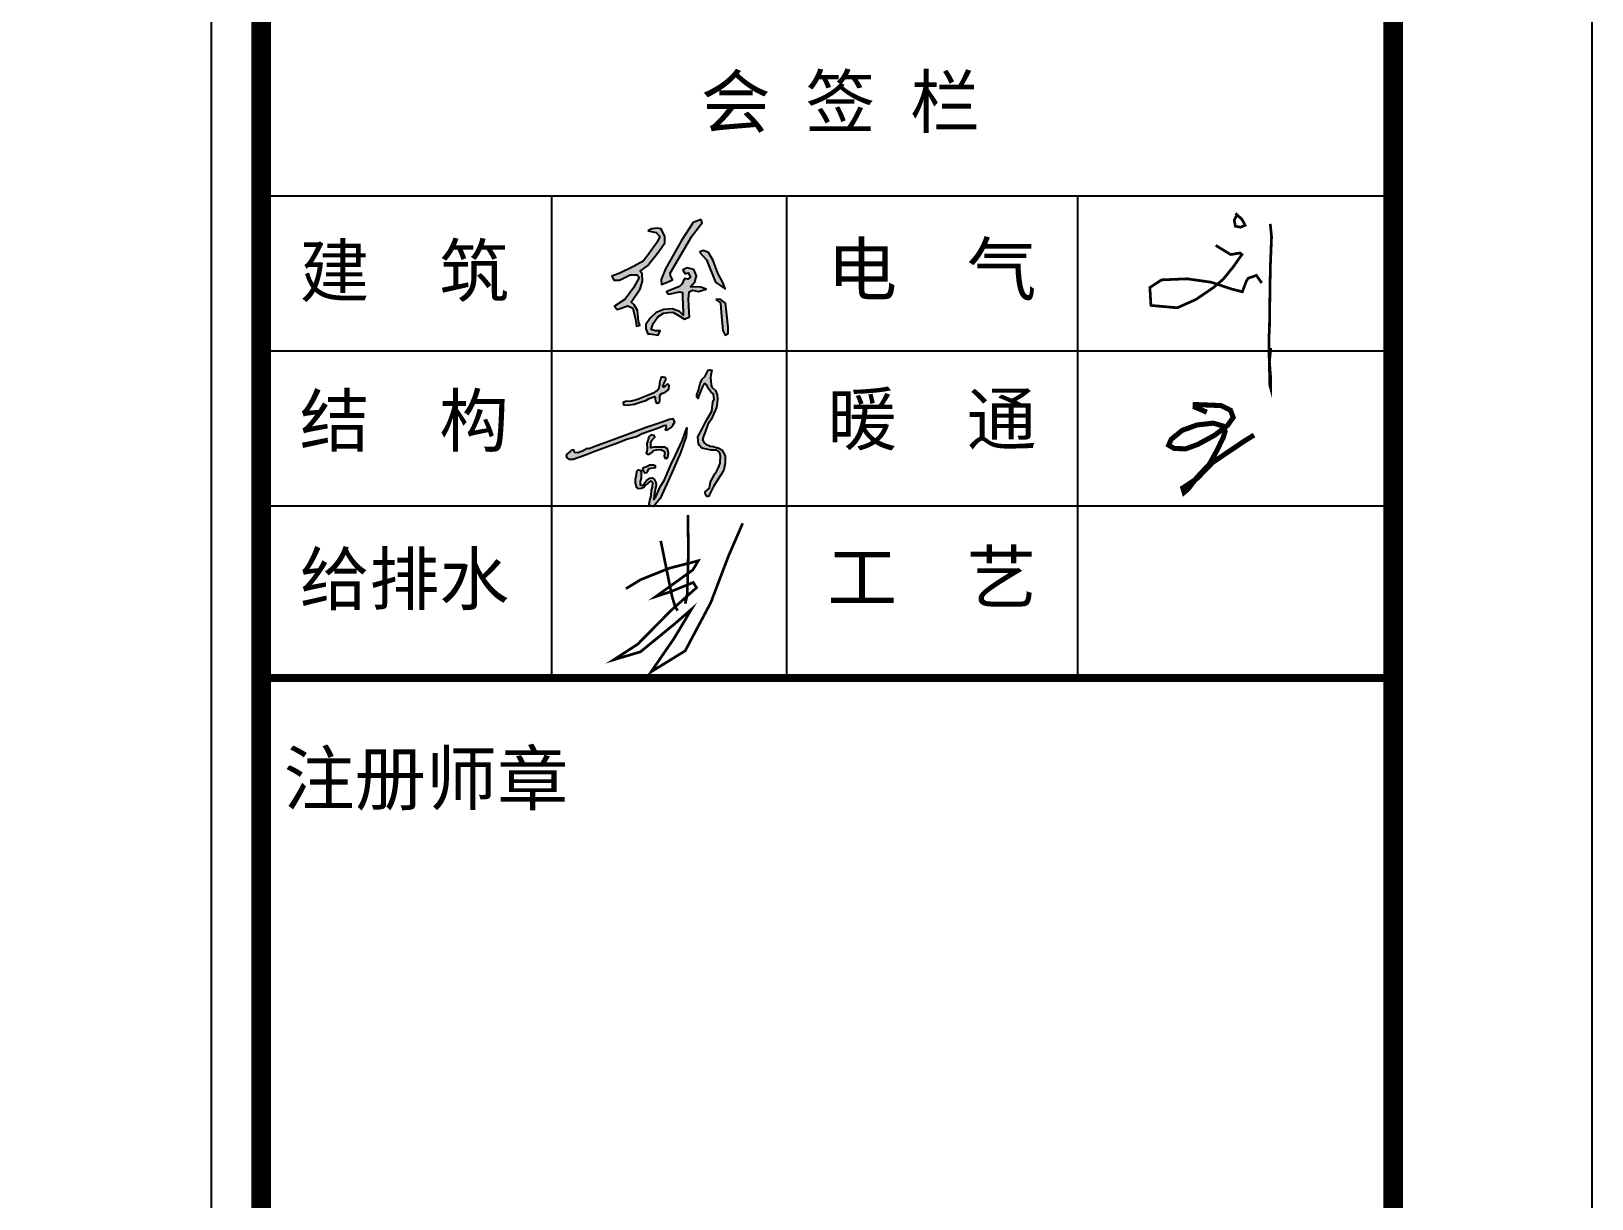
# Model space of a CAD drawing. Extents: x 185245 to 2166646, y -19957 to 815000.
# Drawn here: x 2014540 to 2022398, y 680548 to 686426 of the extents above; entities that cross this region are included whole.
import ezdxf

# ---------------------------------------------------------------- set-up
doc = ezdxf.new("R2010")
doc.units = 0
doc.header["$LTSCALE"] = 1000
doc.header["$MEASUREMENT"] = 0
doc.layers.add('图框', color=4, linetype='Continuous')
doc.styles.add('STYLE-黑体', font='simhei.ttf')
doc.styles.add('黑体', font='simhei.ttf')

msp = doc.modelspace()

# ---------------------------------------------------------------- hatches: boundary and pattern name
h = msp.add_hatch(color=256)
h.paths.add_polyline_path([(2017987.1, 685075.2), (2018010.8, 685058.4), (2018014.6, 685010.3), (2018023, 684920), (2018034.4, 684895.9), (2018050.2, 684904.6), (2018050.2, 684935.3), (2018043.6, 684998.8), (2018035.7, 685057), (2018009.9, 685077.6)])
h.paths.add_polyline_path([(2017905.8, 685313.1), (2017940.7, 685275.4), (2017986, 685162.5), (2018033.7, 685128.4), (2018022.6, 685160.1), (2017997.9, 685207.4), (2017973.3, 685272.2), (2017951.1, 685311.1), (2017923.3, 685321.8)])
h.paths.add_polyline_path([(2017833, 685205), (2017848.9, 685209.8), (2017859.2, 685188.3), (2017847.3, 685178), (2017832.2, 685180.8), (2017821.9, 685164.9), (2017818.7, 685154.2), (2017805.2, 685141.1), (2017750, 685118.9), (2017738.9, 685113.3), (2017748.8, 685102.6), (2017806, 685113.3), (2017820.3, 685110.1), (2017819.5, 685089.1), (2017822.7, 685012.3), (2017822.3, 684996.4), (2017804, 685014.7), (2017767.1, 685028.9), (2017726.2, 685024.2), (2017687.6, 685010.3), (2017656.7, 684980.5), (2017634.4, 684949.6), (2017635.2, 684927.3), (2017644.7, 684902.7), (2017657.5, 684902.7), (2017696.8, 684896.4), (2017707.5, 684917.4), (2017682.5, 684917.4), (2017662.6, 684925), (2017672.1, 684955.1), (2017695.2, 684987.7), (2017724.2, 685005.9), (2017747.6, 685009.5), (2017771, 685010.7), (2017802.4, 684992.8), (2017829.4, 684976.6), (2017855.6, 684988.1), (2017853.7, 685009.1), (2017850.1, 685077.8), (2017852.5, 685113.5), (2017870.4, 685122.4), (2017900.6, 685116.1), (2017938.3, 685128), (2017912.5, 685137.9), (2017860.5, 685139.5), (2017881.9, 685164.5), (2017890.6, 685194.7), (2017877.5, 685226.4), (2017843, 685234.8), (2017821.9, 685224.4)])
h.paths.add_polyline_path([(2017913.1, 685477.6), (2017872.6, 685463.4), (2017813.9, 685371.9), (2017733.4, 685230.5), (2017712.6, 685176.4), (2017714.6, 685151.1), (2017751.1, 685166.3), (2017768.5, 685173.5), (2017758.7, 685195.6), (2017758.2, 685207.8), (2017866.6, 685394.2), (2017905, 685444.3), (2017918.9, 685460.9)])
h.paths.add_polyline_path([(2017645.6, 685420.7), (2017686.4, 685412.6), (2017704.8, 685393.1), (2017692.8, 685364.6), (2017644.6, 685298.1), (2017622.3, 685268.9), (2017572.6, 685242), (2017503.6, 685208.1), (2017463.9, 685192.9), (2017474.4, 685173), (2017501.9, 685173), (2017555.7, 685199.3), (2017590.8, 685199.3), (2017601, 685186.7), (2017573.2, 685134.7), (2017530.8, 685076.6), (2017477.6, 685042.4), (2017490.1, 685025.1), (2017543.8, 685044), (2017570, 685031.9), (2017582.9, 684974), (2017588.6, 684941.4), (2017604.3, 684945.4), (2017598.7, 684964.8), (2017593.8, 685019.6), (2017575.7, 685049), (2017562, 685061.9), (2017606, 685129.5), (2017618.9, 685168.2), (2017616, 685204.1), (2017606.4, 685217.4), (2017643.9, 685245.6), (2017701.2, 685316.8), (2017731.5, 685360.3), (2017731.5, 685392.6), (2017712.1, 685430.9), (2017693.9, 685434.5), (2017666.1, 685431.3)])
msp.add_hatch(color=256).paths.add_polyline_path([(2017928, 684352.9), (2017920, 684368.2), (2017924.7, 684386.9), (2017934.7, 684412.8), (2017947.3, 684446.1), (2017964.7, 684471.4), (2017990.7, 684531.8), (2017994.9, 684554.9), (2017995.4, 684574.8), (2017994.5, 684596), (2017986.4, 684617.2), (2017968, 684633.3), (2017964.7, 684644.1), (2017962.4, 684665.9), (2017960.9, 684681.4), (2017962.8, 684694.6), (2017967.5, 684719.2), (2017960.5, 684721.1), (2017948.2, 684718.7), (2017933.5, 684689.9), (2017919.4, 684674.4), (2017908.5, 684651.7), (2017900.5, 684618.2), (2017892.4, 684595.1), (2017892.4, 684583.3), (2017899.1, 684576.2), (2017900.5, 684586.1), (2017910.9, 684612.5), (2017917.5, 684629.5), (2017927.4, 684648.9), (2017933.2, 684651.7), (2017939.8, 684646.2), (2017953.4, 684622.9), (2017962, 684610.3), (2017976.1, 684598.7), (2017979.7, 684573.9), (2017973.1, 684558.8), (2017968.1, 684512.8), (2017937.4, 684461.7), (2017918.4, 684423.8), (2017896.9, 684383.7), (2017900.5, 684348.3), (2017905.7, 684339.6), (2017916.8, 684326.2), (2017963.7, 684317.5), (2017992.2, 684316.4), (2018005.5, 684306.5), (2018011.3, 684290.3), (2018009, 684252), (2018000.9, 684228.8), (2017993.3, 684213.2), (2017981.7, 684197.5), (2017960.8, 684157), (2017955.6, 684125.7), (2017933, 684107.7), (2017935.9, 684092.6), (2017942.9, 684082.8), (2017949.8, 684082.8), (2017957.9, 684097.3), (2017975.4, 684134.4), (2017991.8, 684160.6), (2018014, 684194.7), (2018027.4, 684217.3), (2018034.3, 684253.7), (2018034.3, 684287.8), (2018017.3, 684318.3), (2018003.3, 684327), (2017974, 684335), (2017958.7, 684336.3), (2017938, 684346.9)])
h = msp.add_hatch(color=256)
h.paths.add_polyline_path([(2017373.1, 684310), (2017418.4, 684326.2), (2017497.9, 684354.9), (2017538.4, 684372.8), (2017587.8, 684385.9), (2017615.8, 684400.8), (2017649.8, 684412.1), (2017670.6, 684419.8), (2017707.7, 684433.1), (2017725.7, 684440.2), (2017735.7, 684442.3), (2017737.3, 684431.4), (2017732.8, 684420.6), (2017741.9, 684418.1), (2017747.4, 684420.2), (2017762.8, 684431), (2017771.6, 684442.7), (2017780.8, 684459.4), (2017772.8, 684474), (2017754.5, 684471.1), (2017713.1, 684456.5), (2017636.3, 684430.6), (2017542.6, 684395.9), (2017483.8, 684373.3), (2017397.2, 684341.3), (2017347.3, 684323), (2017340.3, 684324.5), (2017315.7, 684311.2), (2017299.1, 684307.4), (2017295.5, 684304.1), (2017275.7, 684304.2), (2017274, 684313.1), (2017270.3, 684319.2), (2017259.9, 684315.7), (2017254.5, 684310.5), (2017237.5, 684297.1), (2017234.7, 684289.1), (2017237.3, 684278.3), (2017246.7, 684271.9), (2017269.6, 684271.9), (2017331.2, 684292.4)])
h.paths.add_polyline_path([(2017710.3, 684599.3), (2017718.6, 684603.2), (2017730, 684606.5), (2017738.2, 684612.2), (2017744.8, 684616.4), (2017747.2, 684622.3), (2017751.6, 684627.8), (2017752.9, 684639.9), (2017745.7, 684649.8), (2017738.6, 684646.3), (2017731.8, 684638.4), (2017724.5, 684633.5), (2017720.4, 684642.1), (2017723.9, 684647.1), (2017727.8, 684654.7), (2017732.6, 684663.4), (2017735.2, 684670.8), (2017735.2, 684678.2), (2017733, 684683.4), (2017721.5, 684684.7), (2017713.9, 684683.8), (2017711.3, 684679.7), (2017708.7, 684672.5), (2017705.8, 684665.6), (2017704.7, 684654.9), (2017703.2, 684646.2), (2017699.7, 684632.8), (2017698, 684623.2), (2017692.1, 684615.4), (2017684.5, 684612.5), (2017671.7, 684603.8), (2017643.2, 684591.7), (2017618.3, 684582.7), (2017602.8, 684575.7), (2017587.5, 684569.5), (2017561.7, 684563.8), (2017533.1, 684561.8), (2017521.7, 684557.3), (2017523.3, 684545.4), (2017541.3, 684543.4), (2017577.2, 684549.1), (2017606, 684558.9), (2017634.8, 684567.4), (2017652.5, 684577.2), (2017669.9, 684583.8), (2017678.6, 684587.4), (2017682.4, 684583.6), (2017681.5, 684574.6), (2017683.3, 684563.3), (2017688.3, 684555), (2017694.3, 684553.8), (2017702.1, 684557.3), (2017705.2, 684564.2), (2017705.2, 684578), (2017705.6, 684590.5)])
h.paths.add_polyline_path([(2017660.5, 684328.4), (2017659.7, 684341.3), (2017659.4, 684358.3), (2017666.8, 684369), (2017679.8, 684382), (2017677.8, 684391.2), (2017661.9, 684393.5), (2017651, 684384.3), (2017644.4, 684365.7), (2017639.8, 684349.7), (2017641, 684324.9), (2017639.4, 684311.8), (2017637.4, 684301.5), (2017644.5, 684296.7), (2017653.8, 684296.7), (2017665.3, 684305.7), (2017674, 684315), (2017689.1, 684318.8), (2017710.2, 684319.5), (2017717.9, 684317.2), (2017726.9, 684312.1), (2017730.7, 684300.6), (2017727.9, 684288.1), (2017730.7, 684276.2), (2017737.2, 684275.3), (2017745.2, 684280.4), (2017748.7, 684301.2), (2017743.9, 684323.9), (2017729.5, 684332.6), (2017704.5, 684332.3), (2017674, 684331)], flags=17)
h.paths.add_polyline_path([(2017650.3, 684222.2), (2017659.8, 684225), (2017682.2, 684227.7), (2017682.7, 684239.1), (2017673.2, 684242.1), (2017655.6, 684242.4), (2017647.8, 684239.1), (2017634.9, 684232.7), (2017623.7, 684229.4), (2017620.4, 684220), (2017624.2, 684207.5), (2017630.1, 684201.1), (2017639.4, 684201.8), (2017641.9, 684209.3)], flags=17)
h.paths.add_polyline_path([(2017606, 684159.2), (2017611.8, 684176.2), (2017611.8, 684199), (2017609.1, 684214.6), (2017597.1, 684218.2), (2017590.4, 684211), (2017587.7, 684192.7), (2017582.8, 684171.3), (2017582.8, 684149.9), (2017590.2, 684129.4), (2017595.1, 684122.6), (2017612.3, 684123.9), (2017624.6, 684129.4), (2017634.5, 684142.9), (2017644.3, 684149.7), (2017651.7, 684155.2), (2017660.3, 684162.6), (2017670.8, 684152.8), (2017668.9, 684130), (2017662.8, 684114.6), (2017661.6, 684087.6), (2017656, 684063), (2017651.7, 684047), (2017656.6, 684034.1), (2017669.6, 684032.9), (2017683.7, 684045.2), (2017707.1, 684073.5), (2017731.7, 684128.8), (2017764, 684199.5), (2017809.3, 684304.1), (2017837.3, 684385), (2017842.1, 684429.6), (2017820.5, 684366.9), (2017785, 684291.8), (2017760.1, 684243.3), (2017727.2, 684163.5), (2017709.7, 684134.8), (2017688.4, 684090.3), (2017675.4, 684069.1), (2017676.6, 684088.3), (2017681.3, 684117.8), (2017687.2, 684138.3), (2017685.2, 684154), (2017677.4, 684171.3), (2017667.2, 684178), (2017655.6, 684176.2), (2017638.2, 684164.6), (2017630.1, 684153), (2017618.5, 684138.7), (2017607.3, 684141.8)])

# ---------------------------------------------------------------- linework, layer by layer
at = {"color": 0}
msp.add_line((2015446.8, 698144.4, 0), (2015446.8, 663347.7, 0), dxfattribs=at)
at = {"color": 3, "elevation": 0}
msp.add_lwpolyline([(1962998, 660962.7), (1962998, 702962.7), (2022398, 702962.7), (2022398, 660962.7)], close=True, dxfattribs=at)
at = {"const_width": 100, "elevation": 0}
msp.add_lwpolyline([(1965498, 661962.7), (2021398, 661962.7), (2021398, 701962.7), (1965498, 701962.7)], close=True, dxfattribs=at)
at = {"elevation": 0}
for points, const_width in [([(2020604.3, 685508.9), (2020637.5, 685477.8), (2020652.6, 685448.9), (2020629, 685439.2), (2020603.2, 685444.6), (2020597.8, 685474.6), (2020609.6, 685497.1)], 13.7), ([(2020779.1, 685456.1), (2020785.6, 685390.7), (2020780.2, 685256.7), (2020778.1, 685161.2), (2020775.1, 684933.4), (2020772.1, 684875.4), (2020772.8, 684791.8), (2020780.4, 684690.2), (2020780.4, 684631.4), (2020775.8, 684648), (2020775.1, 684764.7), (2020781.9, 684831.7)], 13.7), ([(2020504.4, 685347.8), (2020579.6, 685301.7), (2020626.8, 685309.2), (2020636.4, 685301.7), (2020593.5, 685240.6), (2020543.1, 685178.4), (2020494.8, 685136.6), (2020404.7, 685075.5), (2020311.3, 685033.6), (2020178.3, 685045.4), (2020172.9, 685135.5), (2020231.9, 685174.1), (2020360.7, 685179.5), (2020480.8, 685162.3), (2020583.9, 685128), (2020638.6, 685114.1), (2020659, 685168.7), (2020668.6, 685182.7), (2020709.4, 685196.6), (2020736.2, 685158)], 13.7), ([(2020459.7, 684507.7), (2020400.5, 684533.4), (2020401.4, 684546.2), (2020432.2, 684545.3), (2020532.5, 684541.1), (2020578.8, 684517.9), (2020592.5, 684481.1), (2020564.2, 684441.7), (2020499.1, 684392), (2020414.2, 684345.7), (2020354.2, 684323.5), (2020295.9, 684325.2), (2020267.6, 684341.5), (2020280.5, 684371.4), (2020336.2, 684416.8), (2020409.9, 684443.4), (2020492.2, 684452.8), (2020539.4, 684439.1), (2020552.2, 684411.7), (2020541.9, 684380), (2020511.9, 684317.5), (2020473.4, 684247.2), (2020410.8, 684180.4), (2020366.2, 684122.1), (2020345.6, 684104.2), (2020338.8, 684126.4), (2020410.8, 684174.4), (2020488.8, 684254.9), (2020651.7, 684364.6), (2020697.5, 684392.8)], 25.5), ([(2017534.8, 683619.4), (2017608.1, 683664.2), (2017753.6, 683722.5), (2017899, 683759.8), (2017871.7, 683713.8), (2017685.2, 683579.7), (2017753.6, 683602), (2017874.1, 683650.5), (2017890.3, 683624.4), (2017762.3, 683510.1), (2017594.5, 683340), (2017473.9, 683261.7), (2017608.1, 683301.4), (2017779.7, 683441.8), (2017865.4, 683516.3), (2017778.4, 683371), (2017661.6, 683200.8), (2017833.1, 683306.4), (2017962.4, 683549.9), (2018050.6, 683782.2), (2018122.7, 683948.6)], 13.7), ([(2017846.8, 683990.8), (2017849.3, 683808.2), (2017845.5, 683659.2), (2017843.1, 683585.9), (2017833.1, 683543.7)], 13.7), ([(2017710.1, 683860.5), (2017767.2, 683579.7), (2017783.4, 683526.3), (2017795.8, 683508.9)], 13.7)]:
    msp.add_lwpolyline(points, dxfattribs=dict(at, const_width=const_width))
for points in [[(2017645.6, 685420.7), (2017686.4, 685412.6), (2017704.8, 685393.1), (2017692.8, 685364.6), (2017644.6, 685298.1), (2017622.3, 685268.9), (2017572.6, 685242), (2017503.6, 685208.1), (2017463.9, 685192.9), (2017474.4, 685173), (2017501.9, 685173), (2017555.7, 685199.3), (2017590.8, 685199.3), (2017601, 685186.7), (2017573.2, 685134.7), (2017530.8, 685076.6), (2017477.6, 685042.4), (2017490.1, 685025.1), (2017543.8, 685044), (2017570, 685031.9), (2017582.9, 684974), (2017588.6, 684941.4), (2017604.3, 684945.4), (2017598.7, 684964.8), (2017593.8, 685019.6), (2017575.7, 685049), (2017562, 685061.9), (2017606, 685129.5), (2017618.9, 685168.2), (2017616, 685204.1), (2017606.4, 685217.4), (2017643.9, 685245.6), (2017701.2, 685316.8), (2017731.5, 685360.3), (2017731.5, 685392.6), (2017712.1, 685430.9), (2017693.9, 685434.5), (2017666.1, 685431.3), (2017645.6, 685420.7)], [(2017913.1, 685477.6), (2017872.6, 685463.4), (2017813.9, 685371.9), (2017733.4, 685230.5), (2017712.6, 685176.4), (2017714.6, 685151.1), (2017751.1, 685166.3), (2017768.5, 685173.5), (2017758.7, 685195.6), (2017758.2, 685207.8), (2017866.6, 685394.2), (2017905, 685444.3), (2017918.9, 685460.9), (2017913.1, 685477.6)], [(2017905.8, 685313.1), (2017940.7, 685275.4), (2017986, 685162.5), (2018033.7, 685128.4), (2018022.6, 685160.1), (2017997.9, 685207.4), (2017973.3, 685272.2), (2017951.1, 685311.1), (2017923.3, 685321.8), (2017905.8, 685313.1)], [(2017833, 685205), (2017848.9, 685209.8), (2017848.9, 685209.8), (2017859.2, 685188.3), (2017847.3, 685178), (2017832.2, 685180.8), (2017821.9, 685164.9), (2017818.7, 685154.2), (2017805.2, 685141.1), (2017750, 685118.9), (2017738.9, 685113.3), (2017748.8, 685102.6), (2017748.8, 685102.6), (2017806, 685113.3), (2017820.3, 685110.1), (2017819.5, 685089.1), (2017822.7, 685012.3), (2017822.3, 684996.4), (2017804, 685014.7), (2017767.1, 685028.9), (2017726.2, 685024.2), (2017687.6, 685010.3), (2017656.7, 684980.5), (2017634.4, 684949.6), (2017635.2, 684927.3), (2017644.7, 684902.7), (2017657.5, 684902.7), (2017696.8, 684896.4), (2017707.5, 684917.4), (2017682.5, 684917.4), (2017662.6, 684925), (2017672.1, 684955.1), (2017695.2, 684987.7), (2017724.2, 685005.9), (2017747.6, 685009.5), (2017771, 685010.7), (2017802.4, 684992.8), (2017829.4, 684976.6), (2017855.6, 684988.1), (2017853.7, 685009.1), (2017850.1, 685077.8), (2017852.5, 685113.5), (2017870.4, 685122.4), (2017900.6, 685116.1), (2017938.3, 685128), (2017912.5, 685137.9), (2017860.5, 685139.5), (2017881.9, 685164.5), (2017890.6, 685194.7), (2017877.5, 685226.4), (2017843, 685234.8), (2017821.9, 685224.4), (2017833, 685205)], [(2017987.1, 685075.2), (2018010.8, 685058.4), (2018014.6, 685010.3), (2018023, 684920), (2018034.4, 684895.9), (2018050.2, 684904.6), (2018050.2, 684935.3), (2018043.6, 684998.8), (2018035.7, 685057), (2018009.9, 685077.6), (2017987.1, 685075.2)], [(2017650.3, 684222.2), (2017641.9, 684209.3), (2017639.4, 684201.8), (2017630.1, 684201.1), (2017624.2, 684207.5), (2017620.4, 684220), (2017623.7, 684229.4), (2017634.9, 684232.7), (2017647.8, 684239.1), (2017655.6, 684242.4), (2017673.2, 684242.1), (2017682.7, 684239.1), (2017682.2, 684227.7), (2017659.8, 684225), (2017650.3, 684222.2), (2017650.3, 684222.2)]]:
    msp.add_lwpolyline(points, dxfattribs=at)
for points in [[(2017927.4, 684648.9), (2017917.5, 684629.5), (2017910.9, 684612.5), (2017900.5, 684586.1), (2017899.1, 684576.2), (2017892.4, 684583.3), (2017892.4, 684595.1), (2017900.5, 684618.2), (2017908.5, 684651.7), (2017919.4, 684674.4), (2017933.5, 684689.9), (2017948.2, 684718.7), (2017960.5, 684721.1), (2017967.5, 684719.2), (2017962.8, 684694.6), (2017960.9, 684681.4), (2017962.4, 684665.9), (2017964.7, 684644.1), (2017968, 684633.3), (2017986.4, 684617.2), (2017994.5, 684596), (2017995.4, 684574.8), (2017994.9, 684554.9), (2017990.7, 684531.8), (2017964.7, 684471.4), (2017947.3, 684446.1), (2017934.7, 684412.8), (2017924.7, 684386.9), (2017920, 684368.2), (2017928, 684352.9), (2017938, 684346.9), (2017958.7, 684336.3), (2017974, 684335), (2018003.3, 684327), (2018017.3, 684318.3), (2018034.3, 684287.8), (2018034.3, 684253.7), (2018027.4, 684217.3), (2018014, 684194.7), (2017991.8, 684160.6), (2017975.4, 684134.4), (2017957.9, 684097.3), (2017949.8, 684082.8), (2017942.9, 684082.8), (2017935.9, 684092.6), (2017933, 684107.7), (2017955.6, 684125.7), (2017960.8, 684157), (2017981.7, 684197.5), (2017993.3, 684213.2), (2018000.9, 684228.8), (2018009, 684252), (2018011.3, 684290.3), (2018005.5, 684306.5), (2017992.2, 684316.4), (2017963.7, 684317.5), (2017916.8, 684326.2), (2017905.7, 684339.6), (2017900.5, 684348.3), (2017896.9, 684383.7), (2017918.4, 684423.8), (2017937.4, 684461.7), (2017968.1, 684512.8), (2017973.1, 684558.8), (2017979.7, 684573.9), (2017976.1, 684598.7), (2017962, 684610.3), (2017953.4, 684622.9), (2017939.8, 684646.2), (2017933.2, 684651.7), (2017927.4, 684648.9)], [(2017587.5, 684569.5), (2017561.7, 684563.8), (2017533.1, 684561.8), (2017521.7, 684557.3), (2017523.3, 684545.4), (2017541.3, 684543.4), (2017577.2, 684549.1), (2017606, 684558.9), (2017634.8, 684567.4), (2017652.5, 684577.2), (2017669.9, 684583.8), (2017678.6, 684587.4), (2017678.6, 684587.4), (2017682.4, 684583.6), (2017681.5, 684574.6), (2017683.3, 684563.3), (2017688.3, 684555), (2017694.3, 684553.8), (2017702.1, 684557.3), (2017705.2, 684564.2), (2017705.2, 684578), (2017705.6, 684590.5), (2017710.3, 684599.3), (2017718.6, 684603.2), (2017730, 684606.5), (2017738.2, 684612.2), (2017744.8, 684616.4), (2017747.2, 684622.3), (2017751.6, 684627.8), (2017752.9, 684639.9), (2017745.7, 684649.8), (2017738.6, 684646.3), (2017731.8, 684638.4), (2017724.5, 684633.5), (2017724.5, 684633.5), (2017724.5, 684633.5), (2017720.4, 684642.1), (2017723.9, 684647.1), (2017727.8, 684654.7), (2017732.6, 684663.4), (2017735.2, 684670.8), (2017735.2, 684678.2), (2017733, 684683.4), (2017721.5, 684684.7), (2017713.9, 684683.8), (2017711.3, 684679.7), (2017708.7, 684672.5), (2017705.8, 684665.6), (2017704.7, 684654.9), (2017703.2, 684646.2), (2017699.7, 684632.8), (2017698, 684623.2), (2017692.1, 684615.4), (2017684.5, 684612.5), (2017671.7, 684603.8), (2017643.2, 684591.7), (2017618.3, 684582.7), (2017602.8, 684575.7), (2017587.5, 684569.5)], [(2017340.3, 684324.5), (2017315.7, 684311.2), (2017299.1, 684307.4), (2017295.5, 684304.1), (2017275.7, 684304.2), (2017274, 684313.1), (2017270.3, 684319.2), (2017259.9, 684315.7), (2017254.5, 684310.5), (2017237.5, 684297.1), (2017234.7, 684289.1), (2017237.3, 684278.3), (2017246.7, 684271.9), (2017269.6, 684271.9), (2017331.2, 684292.4), (2017373.1, 684310), (2017418.4, 684326.2), (2017497.9, 684354.9), (2017538.4, 684372.8), (2017587.8, 684385.9), (2017615.8, 684400.8), (2017649.8, 684412.1), (2017670.6, 684419.8), (2017707.7, 684433.1), (2017725.7, 684440.2), (2017735.7, 684442.3), (2017737.3, 684431.4), (2017732.8, 684420.6), (2017741.9, 684418.1), (2017747.4, 684420.2), (2017762.8, 684431), (2017771.6, 684442.7), (2017780.8, 684459.4), (2017772.8, 684474), (2017754.5, 684471.1), (2017713.1, 684456.5), (2017636.3, 684430.6), (2017542.6, 684395.9), (2017483.8, 684373.3), (2017397.2, 684341.3), (2017347.3, 684323), (2017340.3, 684324.5)], [(2017582.8, 684149.9), (2017582.8, 684171.3), (2017587.7, 684192.7), (2017590.4, 684211), (2017597.1, 684218.2), (2017609.1, 684214.6), (2017611.8, 684199), (2017611.8, 684176.2), (2017606, 684159.2), (2017607.3, 684141.8), (2017618.5, 684138.7), (2017630.1, 684153), (2017638.2, 684164.6), (2017655.6, 684176.2), (2017667.2, 684178), (2017677.4, 684171.3), (2017685.2, 684154), (2017687.2, 684138.3), (2017681.3, 684117.8), (2017676.6, 684088.3), (2017675.4, 684069.1), (2017688.4, 684090.3), (2017709.7, 684134.8), (2017727.2, 684163.5), (2017760.1, 684243.3), (2017785, 684291.8), (2017820.5, 684366.9), (2017842.1, 684429.6), (2017837.3, 684385), (2017809.3, 684304.1), (2017764, 684199.5), (2017731.7, 684128.8), (2017707.1, 684073.5), (2017683.7, 684045.2), (2017669.6, 684032.9), (2017656.6, 684034.1), (2017651.7, 684047), (2017656, 684063), (2017661.6, 684087.6), (2017662.8, 684114.6), (2017668.9, 684130), (2017668.9, 684130), (2017670.8, 684152.8), (2017660.3, 684162.6), (2017651.7, 684155.2), (2017644.3, 684149.7), (2017634.5, 684142.9), (2017624.6, 684129.4), (2017612.3, 684123.9), (2017595.1, 684122.6), (2017590.2, 684129.4), (2017582.8, 684149.9)], [(2017659.7, 684341.3), (2017659.4, 684358.3), (2017666.8, 684369), (2017679.8, 684382), (2017677.8, 684391.2), (2017661.9, 684393.5), (2017651, 684384.3), (2017644.4, 684365.7), (2017639.8, 684349.7), (2017641, 684324.9), (2017639.4, 684311.8), (2017637.4, 684301.5), (2017644.5, 684296.7), (2017653.8, 684296.7), (2017665.3, 684305.7), (2017674, 684315), (2017689.1, 684318.8), (2017710.2, 684319.5), (2017717.9, 684317.2), (2017726.9, 684312.1), (2017730.7, 684300.6), (2017727.9, 684288.1), (2017730.7, 684276.2), (2017737.2, 684275.3), (2017745.2, 684280.4), (2017748.7, 684301.2), (2017743.9, 684323.9), (2017729.5, 684332.6), (2017704.5, 684332.3), (2017674, 684331), (2017660.5, 684328.4), (2017659.7, 684341.3)]]:
    msp.add_lwpolyline(points, close=True, dxfattribs=at)
at = {"layer": '图框', "color": 4}
msp.add_line((2015698, 701962.7, 0), (2015698, 661962.7, 0), dxfattribs=at)
at = {"layer": '图框', "color": 0}
for p, q in [((2015698, 685597.9, 0), (2021376, 685597.9, 0)), ((2015698, 684817, 0), (2021376, 684817, 0)), ((2015698, 684036.1, 0), (2021376, 684036.1, 0)), ((2015698, 683169.7, 0), (2021398, 683169.7, 0))]:
    msp.add_line(p, q, dxfattribs=at)
at = {"layer": '图框', "color": 4, "const_width": 98.6, "elevation": 0}
msp.add_lwpolyline([(2015698, 701962.7), (2015698, 661962.7)], dxfattribs=at)
msp.add_lwpolyline([(2015698, 701962.7), (2021398, 701962.7), (2021398, 661962.7), (2015698, 661962.7)], close=True, dxfattribs=at)
at = {"layer": '图框', "color": 0, "elevation": 0}
for points in [[(2017162.2, 683169.7), (2017162.2, 685597.9)], [(2018345.6, 683169.7), (2018345.6, 685597.9)], [(2019809.7, 683169.7), (2019809.7, 685597.9)]]:
    msp.add_lwpolyline(points, dxfattribs=at)
at = {"layer": '图框', "color": 0, "const_width": 40.3, "elevation": 0}
msp.add_lwpolyline([(2015698, 683169.7), (2021398, 683169.7)], dxfattribs=at)

# ---------------------------------------------------------------- texts
at = {"layer": '图框', "color": 0, "style": 'STYLE-黑体'}
for s, p in [('会 签 栏', (2017911.7, 685941.8, 0)), ('建  筑', (2015892.1, 685090.2, 0)), ('电  气', (2018548.6, 685098.7, 0)), ('结  构', (2015892.1, 684336.2, 0)), ('暖  通', (2018548.6, 684344.7, 0)), ('给排水', (2015892.1, 683539.6, 0)), ('工  艺', (2018548.6, 683548.1, 0))]:
    msp.add_text(s, height=257.69, dxfattribs=at).set_placement(p)
at = {"layer": '图框', "color": 4, "style": '黑体'}
msp.add_text('注册师章', height=262.94, dxfattribs=at).set_placement((2015810.7, 682532.5, 0))

doc.saveas('drawing.dxf')
